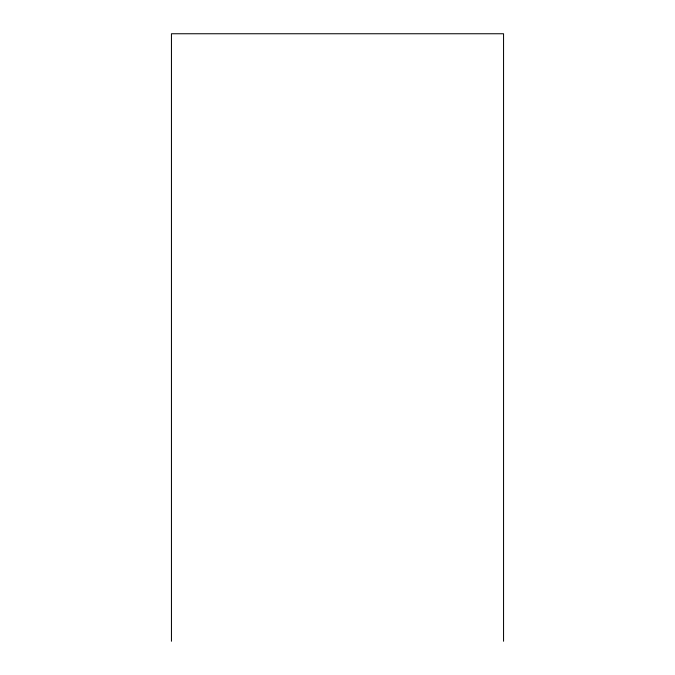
<?xml version="1.0" encoding="UTF-8"?>
<svg xmlns="http://www.w3.org/2000/svg" width="675" height="675" viewBox="0 0 675 675"><rect width="100%" height="100%" fill="white"/><g stroke="black" fill="none" stroke-linecap="round" stroke-linejoin="round"><path stroke-width="1.01" d="M503.55 641.25L503.55 33.75L171.45 33.75L171.45 641.25"/></g></svg>
